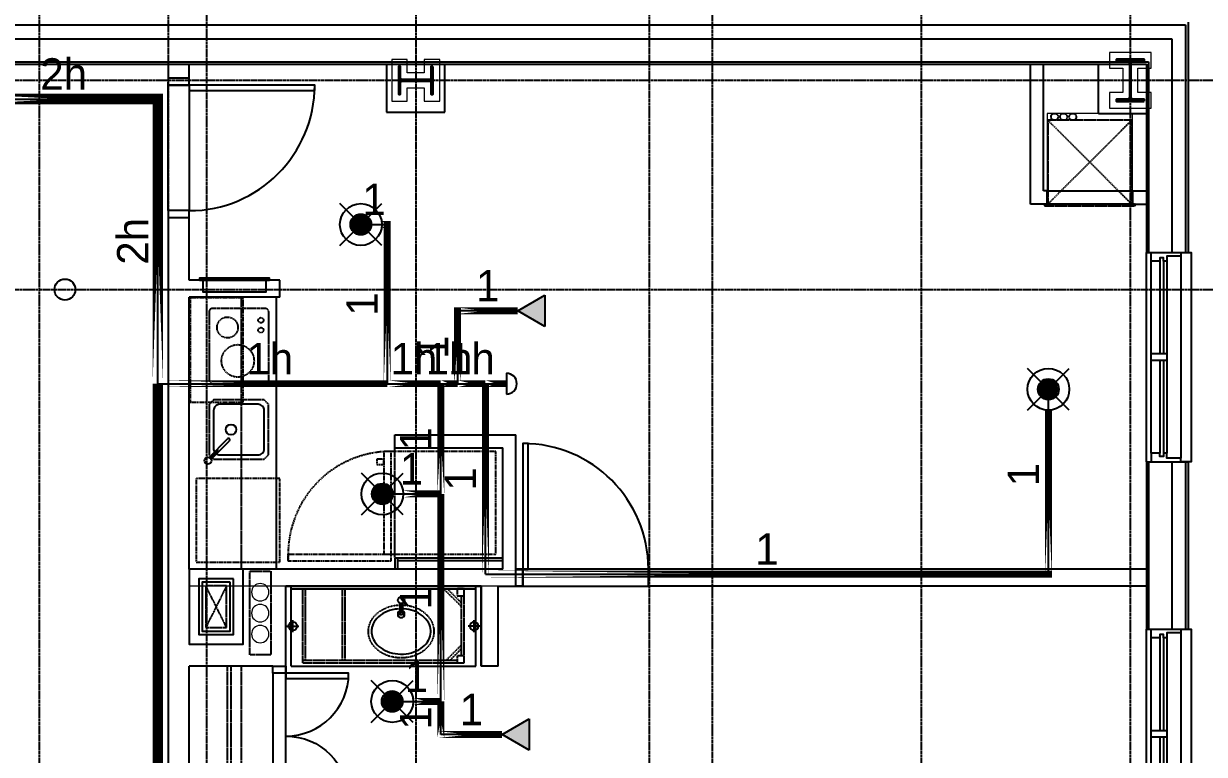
# Model space of a CAD drawing. Header units: inches. Extents: x -6955 to 13123, y -1334 to 3701.
# Drawn here: x 5063.8 to 5402.6, y 2286.3 to 2495.8 of the extents above; entities that cross this region are included whole.
import ezdxf
from ezdxf.enums import TextEntityAlignment as Align

# ---------------------------------------------------------------- set-up
doc = ezdxf.new("R2010")
doc.units = ezdxf.units.IN
doc.header["$MEASUREMENT"] = 0
for name, pattern in [('CENTER2', [1.125, 0.75, -0.125, 0.125, -0.125]), ('DASHDOT2', [0.5, 0.25, -0.125, 0, -0.125]), ('HIDDEN2', [0.1875, 0.125, -0.0625])]:
    doc.linetypes.add(name, pattern=pattern)
for name, color, linetype in [('A-Clng Mtd Light Fixture', 4, 'Continuous'), ('A-Door', 7, 'Continuous'), ('A-Door-Head', 8, 'Continuous'), ('A-Eqpm', 4, 'Continuous'), ('A-Eqpm-NIC', 5, 'DASHDOT2'), ('A-Flor-Case', 6, 'Continuous'), ('A-Flor-Case-Hidden', 8, 'HIDDEN2'), ('A-Flor-Outline', 4, 'Continuous'), ('A-Flor-Ovhd', 1, 'HIDDEN2'), ('A-Flor-Pfix', 7, 'Continuous'), ('A-Flor-Wall Mtd Fixture', 7, 'Continuous'), ('A-Glaz', 7, 'Continuous'), ('A-Glaz-Sill', 8, 'Continuous'), ('A-Grid(SmallScale)', 11, 'CENTER2'), ('A-HVAC', 6, 'HIDDEN2'), ('A-Wall-Full', 7, 'Continuous'), ('A-Wall-Hatch', 15, 'Continuous'), ('headdn', 7, 'Continuous'), ('PIPEBL', 4, 'Continuous'), ('pipemn', 6, 'Continuous'), ('PIPESPC', 7, 'Continuous'), ('spk-cap', 7, 'Continuous'), ('TIDYPIPE', 7, 'Continuous')]:
    doc.layers.add(name, color=color, linetype=linetype)
for name, color, linetype, lineweight in [('A-Detl-Hatch', 1, 'Continuous', 18), ('A-Detl-Wide', 2, 'Continuous', 35), ('S-Detl-Hatch', 1, 'Continuous', 18)]:
    doc.layers.add(name, color=color, linetype=linetype, lineweight=lineweight)
doc.layers.add('G-Anno-Nplt', color=140, linetype='Continuous', lineweight=18, plot=False)
doc.styles.add('G1DIM', font='arial.ttf')
doc.styles.add('PIPE', font='PIPE.SHX')
doc.dimstyles.new('Aec-Arch-I-96', dxfattribs={"dimscale": 96, "dimtxt": 0.09375, "dimasz": 0.0625, "dimexe": 0.0625, "dimexo": 0.0625, "dimgap": 0.03125, "dimtad": 1, "dimdec": 3, "dimzin": 3, "dimdsep": 46, "dimlunit": 4, "dimtxsty": 'G1DIM', "dimblk": 'ARCHTICK', "dimcen": 0.09375, "dimclrt": 2, "dimazin": 2, "dimtfac": 0.75, "dimtdec": 3, "dimtix": 1, "dimtmove": 2, "dimatfit": 2, "dimldrblk": 'OPEN90', "dimfxl": 0.0625, "dimtolj": 1, "dimtzin": 0, "dimarcsym": 0})

# ---------------------------------------------------------------- blocks, each defined once
blk = doc.blocks.new('EXTERIOR WINDOW 3')
at = {"layer": 'A-Glaz'}
for p, q in [((5693, -8445.75), (5693, -8419.25)), ((5694, -8445.75), (5694, -8419.25)), ((5695, -8474.25), (5695, -8419.25)), ((5693, -8474.25), (5693, -8447.75)), ((5694, -8474.25), (5694, -8447.75))]:
    blk.add_line(p, q, dxfattribs=at)
for points in [[(5693, -8419.25), (5690.5, -8419.25), (5690.5, -8416.75), (5699, -8416.75), (5699, -8417.75), (5695, -8417.75), (5695, -8419.25), (5694, -8419.25), (5694, -8418.25), (5693, -8418.25), (5693, -8419.25)], [(5693, -8474.25), (5690.5, -8474.25), (5690.5, -8476.75), (5699, -8476.75), (5699, -8475.75), (5695, -8475.75), (5695, -8474.25), (5694, -8474.25), (5694, -8475.25), (5693, -8475.25), (5693, -8474.25)]]:
    blk.add_lwpolyline(points, dxfattribs=at)
blk.add_lwpolyline([(5690.5, -8445.75), (5690.5, -8447.75), (5695, -8447.75), (5695, -8445.75)], close=True, dxfattribs=at)
at = {"layer": 'A-Glaz-Sill'}
for p, q in [((5689.12, -8416.75), (5689.12, -8476.75)), ((5699, -8475.75), (5699, -8417.75)), ((5690.5, -8419.25), (5690.5, -8474.25))]:
    blk.add_line(p, q, dxfattribs=at)
blk.add_lwpolyline([(5699, -8476.75), (5702, -8476.75), (5702, -8416.75), (5699, -8416.75)], dxfattribs=at)
blk = doc.blocks.new('*U18')
at = {"layer": 'A-Detl-Hatch'}
h = blk.add_hatch(dxfattribs=at)
h.set_pattern_fill('ANSI32', color=256, scale=6, style=0)
h.set_pattern_definition([(45, (0, -4.865), (-1.591, 1.591), []), (45, (1.0607, -4.865), (-1.591, 1.591), [])])
edge = h.paths.add_edge_path()
edge.add_line((3.98, -9.73), (3.98, -9.295))
edge.add_line((3.98, -9.295), (0.645, -9.295))
edge.add_arc((0.645, -8.795), 0.5, 180, 270, ccw=False)
edge.add_line((0.145, -8.795), (0.145, -0.935))
edge.add_arc((0.645, -0.935), 0.5, 90, 180, ccw=False)
edge.add_line((0.645, -0.435), (3.98, -0.435))
edge.add_line((3.98, -0.435), (3.98, 0))
edge.add_line((3.98, 0), (-3.98, 0))
edge.add_line((-3.98, 0), (-3.98, -0.435))
edge.add_line((-3.98, -0.435), (-0.645, -0.435))
edge.add_arc((-0.645, -0.935), 0.5, 0, 90, ccw=False)
edge.add_line((-0.145, -0.935), (-0.145, -8.795))
edge.add_arc((-0.645, -8.795), 0.5, -90, 0, ccw=False)
edge.add_line((-0.645, -9.295), (-3.98, -9.295))
edge.add_line((-3.98, -9.295), (-3.98, -9.73))
edge.add_line((-3.98, -9.73), (3.98, -9.73))
at = {"color": 0, "linetype": 'ByBlock'}
blk.add_lwpolyline([(3.98, -9.73), (3.98, -9.295), (0.645, -9.295, -0.4142136), (0.145, -8.795), (0.145, -0.935, -0.4142136), (0.645, -0.435), (3.98, -0.435), (3.98, 0), (-3.98, 0), (-3.98, -0.435), (-0.645, -0.435, -0.4142136), (-0.145, -0.935), (-0.145, -8.795, -0.4142136), (-0.645, -9.295), (-3.98, -9.295), (-3.98, -9.73)], format="xyb", close=True, dxfattribs=at)
blk = doc.blocks.new('W10X33')
at = {"layer": 'S-Detl-Hatch'}
blk.add_lwpolyline([(13773.78, -7310.28), (13773.78, -7305.84), (13769.95, -7305.84), (13769.95, -7300.98), (13773.78, -7300.98), (13773.78, -7296.55), (13761.82, -7296.55), (13761.82, -7300.98), (13765.66, -7300.98), (13765.66, -7305.84), (13761.82, -7305.84), (13761.82, -7310.28)], close=True, dxfattribs=at)
at = {"layer": 'A-Detl-Wide'}
blk.add_blockref('*U18', (13767.8, -7298.55), dxfattribs=at)
blk = doc.blocks.new('*U22')
at = {"layer": 'A-Detl-Hatch'}
h = blk.add_hatch(dxfattribs=at)
h.set_pattern_fill('ANSI32', color=256, scale=6, style=0)
h.set_pattern_definition([(45, (0, -5.97), (-1.591, 1.591), []), (45, (1.0607, -5.97), (-1.591, 1.591), [])])
edge = h.paths.add_edge_path()
edge.add_line((4.0025, -11.94), (4.0025, -11.425))
edge.add_line((4.0025, -11.425), (0.7475, -11.425))
edge.add_arc((0.7475, -10.825), 0.6, 180, 270, ccw=False)
edge.add_line((0.1475, -10.825), (0.1475, -1.115))
edge.add_arc((0.7475, -1.115), 0.6, 90, 180, ccw=False)
edge.add_line((0.7475, -0.515), (4.0025, -0.515))
edge.add_line((4.0025, -0.515), (4.0025, 0))
edge.add_line((4.0025, 0), (-4.0025, 0))
edge.add_line((-4.0025, 0), (-4.0025, -0.515))
edge.add_line((-4.0025, -0.515), (-0.7475, -0.515))
edge.add_arc((-0.7475, -1.115), 0.6, 0, 90, ccw=False)
edge.add_line((-0.1475, -1.115), (-0.1475, -10.825))
edge.add_arc((-0.7475, -10.825), 0.6, -90, 0, ccw=False)
edge.add_line((-0.7475, -11.425), (-4.0025, -11.425))
edge.add_line((-4.0025, -11.425), (-4.0025, -11.94))
edge.add_line((-4.0025, -11.94), (4.0025, -11.94))
at = {"color": 0, "linetype": 'ByBlock'}
blk.add_lwpolyline([(4.0025, -11.94), (4.0025, -11.425), (0.7475, -11.425, -0.41421356), (0.1475, -10.825), (0.1475, -1.115, -0.41421356), (0.7475, -0.515), (4.0025, -0.515), (4.0025, 0), (-4.0025, 0), (-4.0025, -0.515), (-0.7475, -0.515, -0.41421356), (-0.1475, -1.115), (-0.1475, -10.825, -0.41421356), (-0.7475, -11.425), (-4.0025, -11.425), (-4.0025, -11.94)], format="xyb", close=True, dxfattribs=at)
blk = doc.blocks.new('W12X40')
at = {"layer": 'S-Detl-Hatch'}
blk.add_lwpolyline([(14080.89, -7310.28), (14080.89, -7305.76), (14077.04, -7305.76), (14077.04, -7298.85), (14080.89, -7298.85), (14080.89, -7294.34), (14068.89, -7294.34), (14068.89, -7298.85), (14072.74, -7298.85), (14072.74, -7305.76), (14068.89, -7305.76), (14068.89, -7310.28)], close=True, dxfattribs=at)
at = {"layer": 'A-Detl-Wide'}
blk.add_blockref('*U22', (14074.89, -7296.34), dxfattribs=at)
blk = doc.blocks.new('refrigerator')
blk.add_line((-30.125, 0), (-30.125, -29.5))
for points in [[(-32.125, -29.5), (0, -29.5), (0, 0), (-32.125, 0)], [(-34.125, -3.75), (-32.125, -3.75), (-32.125, -2.25), (-34.125, -2.25)], [(-59.625, -31.5), (-59.625, -29.5), (-30.125, -29.5), (-30.125, -31.5)]]:
    blk.add_lwpolyline(points, close=True)
blk.add_arc((-30.125, -29.5), 29.5, 90, 183.88744)
blk = doc.blocks.new('kitchen faucet')
for p, q in [((0.93, 0.38), (8.38, 0.38)), ((1, 0.12), (4, 0.12)), ((4, -0.12), (4, 0.12)), ((0.93, -0.38), (8.38, -0.38)), ((1, -0.12), (4, -0.12))]:
    blk.add_line(p, q)
blk.add_circle((0, 0), 1)
blk.add_arc((8.38, 0), 0.375, 270, 90)
blk = doc.blocks.new('kitchen sink')
blk.add_lwpolyline([(-14.94, -6.97, 0.143329), (-14, -7.25), (-3, -7.25, 0.414214), (-1.25, -5.5), (-1.25, 5.5, 0.414214), (-3, 7.25), (-14, 7.25, 0.414214), (-15.75, 5.5), (-15.75, -5.5, 0.143329), (-15.47, -6.44, 0.143329)], format="xyb")
blk.add_circle((-10.75, 0), 1.5)
at = {"layer": 'A-Flor-Case-Hidden'}
for p, q in [((-15.75, 8.5), (-17, 7.25)), ((-1.25, 8.5), (0, 7.25)), ((-16.64, -7.61), (-17, -7.25)), ((-15.75, -8.5), (-16.11, -8.14)), ((-1.25, -8.5), (0, -7.25))]:
    blk.add_line(p, q, dxfattribs=at)
for points in [[(-17, 7.25), (-17, -7.25)], [(-1.25, 8.5), (-15.75, 8.5)], [(0, -7.25), (0, 7.25)], [(-15.75, -8.5), (-1.25, -8.5)]]:
    blk.add_lwpolyline(points, dxfattribs=at)
at = {"rotation": 45.00000000000001}
blk.add_blockref('kitchen faucet', (-17.38, -8.88), dxfattribs=at)
blk = doc.blocks.new('cooktop')
at = {"ltscale": 0.5}
blk.add_lwpolyline([(-7.56, -21.5), (7.56, -21.5, 0.414214), (8.56, -20.5), (8.56, -1, 0.414214), (7.56, 0), (-7.56, 0, 0.414214), (-8.56, -1), (-8.56, -20.5, 0.414214)], format="xyb", close=True, dxfattribs=at)
for centre, radius in [((-3.27, -5.47), 3), ((6.32, -3.4), 0.75), ((6.32, -6.24), 0.75), ((-0.31, -15.05), 4.66)]:
    blk.add_circle(centre, radius, dxfattribs=at)
blk = doc.blocks.new('_ArchTick')
at = {"color": 0, "linetype": 'ByBlock', "const_width": 0.15}
blk.add_lwpolyline([(-0.5, -0.5), (0.5, 0.5)], dxfattribs=at)
blk = doc.blocks.new('*D127')
at = {"layer": 'Defpoints', "color": 0, "transparency": 16777216}
for p in [(-90, 34.75), (-59, 34.87), (-59, 25.02)]:
    blk.add_point(p, dxfattribs=at)
at = {"layer": 'G-Anno-Nplt', "color": 0, "lineweight": -2, "transparency": 16777216}
for p, q in [((-90, 33.25), (-90, 23.52)), ((-59, 33.37), (-59, 23.52)), ((-90, 25.02), (-59, 25.02))]:
    blk.add_line(p, q, dxfattribs=at)
at = {"layer": 'G-Anno-Nplt', "color": 0, "lineweight": -2, "transparency": 16777216, "xscale": 1.5, "yscale": 1.5, "zscale": 1.5, "rotation": 180}
blk.add_blockref('_ArchTick', (-90, 25.02), dxfattribs=at)
at = {"layer": 'G-Anno-Nplt', "color": 0, "lineweight": -2, "transparency": 16777216, "xscale": 1.5, "yscale": 1.5, "zscale": 1.5}
blk.add_blockref('_ArchTick', (-59, 25.02), dxfattribs=at)
at = {"layer": 'G-Anno-Nplt', "transparency": 16777216, "insert": (-74.5, 26.9), "char_height": 2.25, "attachment_point": 5, "style": 'G1DIM'}
blk.add_mtext('\\A1;2\'-7"', dxfattribs=at)
blk = doc.blocks.new('_Open90')
at = {"color": 0, "linetype": 'ByBlock', "lineweight": -2}
for p, q in [((0, 0), (-1, 0)), ((-0.5, 0.5), (0, 0)), ((0, 0), (-0.5, -0.5))]:
    blk.add_line(p, q, dxfattribs=at)
blk = doc.blocks.new('*D128')
at = {"layer": 'Defpoints', "color": 0, "transparency": 16777216}
for p in [(-59, 34.75), (-25, 34.75), (-25, 25.02)]:
    blk.add_point(p, dxfattribs=at)
at = {"layer": 'G-Anno-Nplt', "color": 0, "lineweight": -2, "transparency": 16777216}
for p, q in [((-59, 33.25), (-59, 23.52)), ((-25, 33.25), (-25, 23.52)), ((-59, 25.02), (-25, 25.02))]:
    blk.add_line(p, q, dxfattribs=at)
at = {"layer": 'G-Anno-Nplt', "color": 0, "lineweight": -2, "transparency": 16777216, "xscale": 1.5, "yscale": 1.5, "zscale": 1.5, "rotation": 180}
blk.add_blockref('_ArchTick', (-59, 25.02), dxfattribs=at)
at = {"layer": 'G-Anno-Nplt', "color": 0, "lineweight": -2, "transparency": 16777216, "xscale": 1.5, "yscale": 1.5, "zscale": 1.5}
blk.add_blockref('_ArchTick', (-25, 25.02), dxfattribs=at)
at = {"layer": 'G-Anno-Nplt', "transparency": 16777216, "insert": (-42, 26.92), "char_height": 2.25, "attachment_point": 5, "style": 'G1DIM'}
blk.add_mtext('\\A1;2\'-10"', dxfattribs=at)
blk = doc.blocks.new('*D129')
at = {"layer": 'Defpoints', "color": 0, "transparency": 16777216}
for p in [(-59, 34.75), (-65.84, 0), (-59, 0)]:
    blk.add_point(p, dxfattribs=at)
at = {"layer": 'G-Anno-Nplt', "color": 0, "lineweight": -2, "transparency": 16777216}
for p, q in [((-60.5, 34.75), (-67.34, 34.75)), ((-65.84, 34.75), (-65.84, 0)), ((-60.5, 0), (-67.34, 0))]:
    blk.add_line(p, q, dxfattribs=at)
at = {"layer": 'G-Anno-Nplt', "color": 0, "lineweight": -2, "transparency": 16777216, "xscale": 1.5, "yscale": 1.5, "zscale": 1.5}
for p, rotation in [((-65.84, 34.75), 90), ((-65.84, 0), 270)]:
    blk.add_blockref('_ArchTick', p, dxfattribs=dict(at, rotation=rotation))
at = {"layer": 'G-Anno-Nplt', "transparency": 16777216, "insert": (-68.6, 17.37), "char_height": 2.25, "attachment_point": 5, "rotation": 90, "style": 'G1DIM'}
blk.add_mtext('\\A1;2\'-10{\\H0.750000x;\\S3/4;}"', dxfattribs=at)
blk = doc.blocks.new('*D130')
at = {"layer": 'Defpoints', "color": 0, "transparency": 16777216}
for p in [(-25, 25.02), (0, 25.02), (0, 25.02)]:
    blk.add_point(p, dxfattribs=at)
at = {"layer": 'G-Anno-Nplt', "color": 0, "lineweight": -2, "transparency": 16777216}
blk.add_line((-25, 25.02), (0, 25.02), dxfattribs=at)
at = {"layer": 'G-Anno-Nplt', "color": 0, "lineweight": -2, "transparency": 16777216, "xscale": 1.5, "yscale": 1.5, "zscale": 1.5, "rotation": 180}
blk.add_blockref('_ArchTick', (-25, 25.02), dxfattribs=at)
at = {"layer": 'G-Anno-Nplt', "color": 0, "lineweight": -2, "transparency": 16777216, "xscale": 1.5, "yscale": 1.5, "zscale": 1.5}
blk.add_blockref('_ArchTick', (0, 25.02), dxfattribs=at)
at = {"layer": 'G-Anno-Nplt', "transparency": 16777216, "insert": (-12.5, 26.9), "char_height": 2.25, "attachment_point": 5, "style": 'G1DIM'}
blk.add_mtext('\\A1;2\'-1"', dxfattribs=at)
blk = doc.blocks.new('*D131')
at = {"layer": 'Defpoints', "color": 0, "transparency": 16777216}
for p in [(0, 78), (0, 0), (6.36, 0)]:
    blk.add_point(p, dxfattribs=at)
at = {"layer": 'G-Anno-Nplt', "color": 0, "lineweight": -2, "transparency": 16777216}
for p, q in [((1.5, 78), (7.86, 78)), ((6.36, 78), (6.36, 0)), ((1.5, 0), (7.86, 0))]:
    blk.add_line(p, q, dxfattribs=at)
at = {"layer": 'G-Anno-Nplt', "color": 0, "lineweight": -2, "transparency": 16777216, "xscale": 1.5, "yscale": 1.5, "zscale": 1.5}
for p, rotation in [((6.36, 78), 90), ((6.36, 0), 270)]:
    blk.add_blockref('_ArchTick', p, dxfattribs=dict(at, rotation=rotation))
at = {"layer": 'G-Anno-Nplt', "transparency": 16777216, "insert": (4.46, 39), "char_height": 2.25, "attachment_point": 5, "rotation": 90, "style": 'G1DIM'}
blk.add_mtext('\\A1;6\'-6"', dxfattribs=at)
blk = doc.blocks.new('18in door')
blk.add_lwpolyline([(0, 0), (1.5, 0), (1.5, 18), (0, 18)], close=True)
blk.add_arc((0, 0), 18, 0, 90)
blk = doc.blocks.new('Single 12x6 HVAC Shaft')
at = {"layer": 'A-Flor-Outline'}
blk.add_lwpolyline([(3.75, 17.75), (11.75, 17.75), (11.75, 3.75), (3.75, 3.75)], close=True, dxfattribs=at)
at = {"layer": 'A-HVAC'}
for p, q in [((4.75, 16.75), (10.75, 4.75)), ((4.75, 4.75), (10.75, 16.75))]:
    blk.add_line(p, q, dxfattribs=at)
blk.add_lwpolyline([(4.75, 16.75), (10.75, 16.75), (10.75, 4.75), (4.75, 4.75)], close=True, dxfattribs=at)
at = {"layer": 'A-Wall-Full'}
for points in [[(0, 21.5), (15.5, 21.5), (15.5, 0), (0, 0)], [(2.75, 18.75), (12.75, 18.75), (12.75, 2.75), (2.75, 2.75)]]:
    blk.add_lwpolyline(points, close=True, dxfattribs=at)
blk = doc.blocks.new('Plumbing Chase')
at = {"layer": 'A-Flor-Outline', "linetype": 'HIDDEN2', "ltscale": 0.5}
blk.add_lwpolyline([(0.625, 0), (6.625, 0), (6.625, 24), (0.625, 24)], close=True, dxfattribs=at)
at = {"layer": 'G-Anno-Nplt'}
for centre in [(3.625, 18), (3.625, 12), (3.625, 6)]:
    blk.add_circle(centre, 2.5, dxfattribs=at)
blk = doc.blocks.new('*D149')
at = {"layer": 'Defpoints', "color": 0, "transparency": 16777216}
for p in [(0, -27.88), (-5.72, -67.88), (0, -67.88)]:
    blk.add_point(p, dxfattribs=at)
at = {"layer": 'G-Anno-Nplt', "color": 0, "lineweight": -2, "transparency": 16777216}
for p, q in [((-1.5, -27.88), (-7.22, -27.88)), ((-5.72, -27.88), (-5.72, -67.88)), ((-1.5, -67.88), (-7.22, -67.88))]:
    blk.add_line(p, q, dxfattribs=at)
at = {"layer": 'G-Anno-Nplt', "color": 0, "lineweight": -2, "transparency": 16777216, "xscale": 1.5, "yscale": 1.5, "zscale": 1.5}
for p, rotation in [((-5.72, -27.88), 90), ((-5.72, -67.88), 270)]:
    blk.add_blockref('_ArchTick', p, dxfattribs=dict(at, rotation=rotation))
at = {"layer": 'G-Anno-Nplt', "transparency": 16777216, "insert": (-7.62, -47.88), "char_height": 2.25, "attachment_point": 5, "rotation": 90, "style": 'G1DIM'}
blk.add_mtext('\\A1;3\'-4"', dxfattribs=at)
blk = doc.blocks.new('*D150')
at = {"layer": 'Defpoints', "color": 0, "transparency": 16777216}
for p in [(-24, -43.01), (0, -42.54), (0, -43.01)]:
    blk.add_point(p, dxfattribs=at)
at = {"layer": 'G-Anno-Nplt', "color": 0, "lineweight": -2, "transparency": 16777216}
for p, q in [((-24, -41.51), (-24, -41.04)), ((-24, -42.54), (0, -42.54)), ((0, -41.51), (0, -41.04))]:
    blk.add_line(p, q, dxfattribs=at)
at = {"layer": 'G-Anno-Nplt', "color": 0, "lineweight": -2, "transparency": 16777216, "xscale": 1.5, "yscale": 1.5, "zscale": 1.5, "rotation": 180}
blk.add_blockref('_ArchTick', (-24, -42.54), dxfattribs=at)
at = {"layer": 'G-Anno-Nplt', "color": 0, "lineweight": -2, "transparency": 16777216, "xscale": 1.5, "yscale": 1.5, "zscale": 1.5}
blk.add_blockref('_ArchTick', (0, -42.54), dxfattribs=at)
at = {"layer": 'G-Anno-Nplt', "transparency": 16777216, "insert": (-12, -40.64), "char_height": 2.25, "attachment_point": 5, "style": 'G1DIM'}
blk.add_mtext('\\A1;2\'-0"', dxfattribs=at)
blk = doc.blocks.new('HVAC UNIT NICHE')
at = {"layer": 'A-Door-Head'}
blk.add_lwpolyline([(4, 0), (28.5, 0), (28.5, -3.75), (4, -3.75)], close=True, dxfattribs=at)
at = {"layer": 'A-HVAC'}
for p, q in [((4.25, 0), (28.25, -24)), ((4.25, -24), (28.25, 0))]:
    blk.add_line(p, q, dxfattribs=at)
for points in [[(3.25, 0), (29.25, 0), (29.25, 0.5), (3.25, 0.5)], [(4.25, -24), (28.25, -24), (28.25, 0), (4.25, 0)]]:
    blk.add_lwpolyline(points, close=True, dxfattribs=at)
for centre in [(21.13, -25), (23.75, -25), (26.36, -25)]:
    blk.add_circle(centre, 1, dxfattribs=at)
at = {"layer": 'A-Wall-Full'}
for p, q in [((4, 0), (0, 0)), ((4, -3.75), (4, 0)), ((28.5, 0), (33.25, 0)), ((28.5, -3.75), (28.5, 0)), ((33.25, 0), (33.25, -26)), ((4, -3.75), (0, -3.75)), ((28.5, -3.75), (29.5, -3.75)), ((29.5, -3.75), (29.5, -26))]:
    blk.add_line(p, q, dxfattribs=at)
at = {"layer": 'G-Anno-Nplt'}
blk.add_lwpolyline([(4, 0), (4, -26), (28.5, -26), (28.5, 0)], close=True, dxfattribs=at)
blk = doc.blocks.new('36in door')
blk.add_lwpolyline([(-1.5, -36), (0, -36), (0, 0), (-1.5, 0)], close=True)
blk.add_arc((0, 0), 36, 180, 270)
blk = doc.blocks.new('sink1915rear')
for p, q in [((-0.37, -1.9), (-0.37, -5.29)), ((-0.12, -1.97), (-0.12, -4.54)), ((0.13, -1.97), (0.13, -4.54)), ((0.38, -1.9), (0.38, -5.29)), ((0.38, -5.29), (-0.37, -5.29)), ((0.13, -4.54), (-0.12, -4.54))]:
    blk.add_line(p, q)
blk.add_circle((0, -1.04), 0.938)
for start, end in [(112.0243, 67.9757), (138.5829, 221.4171), (264.1135, 275.8865), (318.587, 41.413)]:
    blk.add_arc((0, -5.04), 1, start, end)
blk.add_open_spline([(-0.75, -3.54), (-1.37, -3.58), (-1.99, -3.68), (-3.59, -4.07), (-4.53, -4.46), (-6.15, -5.47), (-6.84, -6.09), (-7.86, -7.44), (-8.21, -8.17), (-8.46, -9.28), (-8.5, -9.65), (-8.5, -10.01), (-8.5, -10.59), (-8.4, -11.17), (-7.93, -12.47), (-7.49, -13.18), (-6.28, -14.46), (-5.51, -15.02), (-3.75, -15.9), (-2.76, -16.21), (-0.69, -16.54), (0.38, -16.56), (2.47, -16.29), (3.47, -16), (5.27, -15.17), (6.07, -14.63), (7.34, -13.38), (7.81, -12.68), (8.41, -11.21), (8.54, -10.45), (8.44, -8.94), (8.22, -8.19), (7.42, -6.76), (6.85, -6.1), (5.41, -4.95), (4.55, -4.47), (2.7, -3.81), (1.74, -3.61), (0.75, -3.54)], degree=3, knots=[4.798605, 4.798605, 4.798605, 4.798605, 5.014176, 5.014176, 5.378501, 5.378501, 5.742827, 5.742827, 6.107152, 6.107152, 6.283185, 6.283185, 6.283185, 6.561131, 6.561131, 6.925457, 6.925457, 7.289782, 7.289782, 7.654107, 7.654107, 8.018433, 8.018433, 8.382758, 8.382758, 8.747084, 8.747084, 9.111409, 9.111409, 9.475734, 9.475734, 9.84006, 9.84006, 10.204385, 10.204385, 10.56871, 10.56871, 10.909356, 10.909356, 10.909356, 10.909356])
at = {"layer": 'A-Flor-Case-Hidden', "linetype": 'HIDDEN2', "ltscale": 0.25}
blk.add_ellipse((0, -10.01), major_axis=(-9.5, 0), ratio=0.789474, start_param=4.791408, end_param=10.916548, dxfattribs=at)
blk = doc.blocks.new('wall sconce')
for p, q in [((0, 0), (3.75, 0)), ((2, -1.75), (2, 1.75))]:
    blk.add_line(p, q)
blk.add_circle((2, 0), 1.25)
blk = doc.blocks.new('41in Std Vanity')
at = {"layer": 'A-Flor-Case'}
for p, q in [((23, 54.5), (0, 54.5)), ((0.75, 1.5), (0.75, 54.5)), ((23, 1.5), (23, 54.5)), ((23, 1.5), (0, 1.5))]:
    blk.add_line(p, q, dxfattribs=at)
at = {"layer": 'A-Flor-Case-Hidden'}
for p, q in [((22, 51.12), (0.75, 51.12)), ((22, 4.88), (22, 51.12)), ((4.83, 50.38), (0.75, 46.3)), ((5.89, 50.38), (0.75, 45.24)), ((20, 50.38), (2.75, 50.38)), ((16.86, 50.38), (21.25, 45.99)), ((17.92, 50.38), (21.25, 47.05)), ((21.25, 4.88), (21.25, 49.12)), ((21.25, 17), (0.75, 17)), ((21.25, 16.25), (0.75, 16.25)), ((21.25, 5.62), (0.75, 5.62)), ((22, 4.88), (0.75, 4.88))]:
    blk.add_line(p, q, dxfattribs=at)
for points in [[(0.75, 49.12), (2.75, 49.12), (2.75, 51.12), (0.75, 51.12)], [(20, 49.12), (22, 49.12), (22, 51.12), (20, 51.12)]]:
    blk.add_lwpolyline(points, close=True, dxfattribs=at)
at = {"layer": 'A-Wall-Full'}
for p, q in [((0, 0), (0, 56)), ((0, 56), (23, 56)), ((23, 0), (0, 0))]:
    blk.add_line(p, q, dxfattribs=at)
at = {"layer": 'A-Flor-Pfix', "rotation": 90}
blk.add_blockref('sink1915rear', (2.99, 33.06), dxfattribs=at)
at = {"layer": 'A-Flor-Wall Mtd Fixture', "xscale": -1, "rotation": 90}
blk.add_blockref('wall sconce', (11.5, 56), dxfattribs=at)
at = {"layer": 'A-Flor-Wall Mtd Fixture', "rotation": 90}
blk.add_blockref('wall sconce', (11.5, 0), dxfattribs=at)
blk = doc.blocks.new('side2')
for p, q in [((0, 0), (7.79, 4.5)), ((7.79, 4.5), (7.79, -4.5)), ((7.79, -4.5), (0, 0))]:
    blk.add_line(p, q)
blk.add_solid([(7.79, -4.5), (0, 0), (7.79, 4.5)])
blk = doc.blocks.new('dpend2')
for p, q in [((-6, -6), (6, 6)), ((6, -6), (-6, 6))]:
    blk.add_line(p, q)
for radius in [6, 3]:
    blk.add_circle((0, 0), radius)
for points in [[(0, 0), (-3, 0), (-2.08, 2.07)], [(0, 0), (-3, 0), (-2.08, -2.07)], [(0, 0), (0, 3), (-2.12, 2.14)], [(0, 0), (0, -3), (-2.12, -2.14)], [(0, 0), (0, 3), (2.12, 2.14)], [(0, 0), (3, 0), (2.08, 2.07)], [(0, 0), (3, 0), (2.08, -2.07)], [(0, 0), (0, -3), (2.12, -2.14)]]:
    blk.add_solid(points)
blk = doc.blocks.new('PIPESPC')
at = {"layer": 'PIPESPC', "style": 'PIPE', "width": 0.9}
blk.add_attdef('SIZE', text='', height=9, dxfattribs=at).set_placement((0, 4.02), align=Align.CENTER)
at = {"layer": 'PIPESPC', "style": 'PIPE', "flags": 1}
blk.add_attdef('SCHED', (25.3, 3.89), '', height=9, dxfattribs=at)
blk = doc.blocks.new('CAP')
blk.add_line((0, 3), (0, -3))
blk.add_arc((0, 0), 3, 270, 90)
blk = doc.blocks.new('Suite Kitchen 1')
at = {"layer": 'A-Eqpm'}
for points in [[(-3, 82.875), (-23, 82.875), (-23, 83.375), (-3, 83.375)], [(-4, 82.875), (-22, 82.875), (-22, 79.375), (-4, 79.375)]]:
    blk.add_lwpolyline(points, close=True, dxfattribs=at)
at = {"layer": 'A-Eqpm-NIC'}
for points in [[(-0.25, 47.875), (-15.5, 47.875), (-15.5, 77.75), (-0.25, 77.75)], [(-2, 2), (-26, 2), (-26, 26), (-2, 26)]]:
    blk.add_lwpolyline(points, close=True, dxfattribs=at)
at = {"layer": 'A-Flor-Case'}
for p, q in [((-25, 78), (-25, 0)), ((-59, 3.25), (-90, 3.25)), ((-59.75, 2.5), (-90, 2.5)), ((-59.75, 3.25), (-59.75, 0)), ((-59, 3.25), (-59, 0))]:
    blk.add_line(p, q, dxfattribs=at)
at = {"layer": 'A-Flor-Ovhd'}
for p, q in [((-15, 0), (-15, 77.75)), ((-59, 3.25), (-59, 34.875))]:
    blk.add_line(p, q, dxfattribs=at)
at = {"layer": 'A-Wall-Full'}
for p, q in [((-26, 82.875), (0, 82.875)), ((-26, 78), (-26, 82.875)), ((-26, 78), (0, 78)), ((0, 0), (0, 78)), ((-93.75, 0), (-93.75, 38.5)), ((-59, 38.5), (-93.75, 38.5)), ((-59, 34.75), (-59, 38.5)), ((-59, 34.75), (-90, 34.75)), ((-90, 0), (-90, 34.75)), ((-90, 0), (0, 0))]:
    blk.add_line(p, q, dxfattribs=at)
at = {"layer": 'G-Anno-Nplt'}
blk.add_line((-90, -4.875), (0, -4.875), dxfattribs=at)
at = {"layer": 'A-Eqpm-NIC', "extrusion": (0, 0, -1), "zscale": -1}
for name, p in [('cooktop', (14.25, 74.75)), ('refrigerator', (88, 33.75))]:
    blk.add_blockref(name, p, dxfattribs=at)
at = {"layer": 'A-Flor-Pfix', "extrusion": (0, 0, -1), "zscale": -1}
blk.add_blockref('kitchen sink', (22.75, 40), dxfattribs=at)
at = {"layer": 'G-Anno-Nplt'}
for base, p1, p2, picture, middle in [((6.3574, 0), (0, 78), (0, 0), '*D131', (4.4586, 39)), ((-65.8421, 0), (-59, 34.75), (-59, 0), '*D129', (-68.5984, 17.375))]:
    dim = blk.add_linear_dim(base=base, p1=p1, p2=p2, angle=90, dimstyle='Aec-Arch-I-96', override={"dimscale": 24, "dimsah": 1, "dimclrt": 256}, dxfattribs=at)
    dim.commit()
    dim.dimension.update_dxf_attribs({"geometry": picture, "text_midpoint": middle})
for base, p1, p2, picture, middle in [((-59, 25.0209), (-90, 34.75), (-59, 34.875), '*D127', (-74.5, 26.9005)), ((-25, 25.0209), (-59, 34.75), (-25, 34.75), '*D128', (-42, 26.9197)), ((0, 25.0209), (-25, 25.0209), (0, 25.0209), '*D130', (-12.5, 26.9005))]:
    dim = blk.add_linear_dim(base=base, p1=p1, p2=p2, dimstyle='Aec-Arch-I-96', override={"dimscale": 24, "dimsah": 1, "dimclrt": 256}, dxfattribs=at)
    dim.commit()
    dim.dimension.update_dxf_attribs({"geometry": picture, "text_midpoint": middle})
blk = doc.blocks.new('Suite Closet 1')
at = {"layer": 'A-Door'}
for points in [[(-27.75, -29.875), (-24, -29.875), (-24, -27.875), (-27.75, -27.875)], [(-27.75, -65.875), (-24, -65.875), (-24, -67.875), (-27.75, -67.875)]]:
    blk.add_lwpolyline(points, close=True, dxfattribs=at)
at = {"layer": 'A-Door-Head'}
blk.add_lwpolyline([(-27.75, -29.875), (-24, -29.875), (-24, -65.875), (-27.75, -65.875)], close=True, dxfattribs=at)
at = {"layer": 'A-Flor-Ovhd'}
for p, q in [((-15, -67.875), (-15, -27.875)), ((-12, -67.875), (-12, -27.875)), ((-11, -67.875), (-11, -27.875))]:
    blk.add_line(p, q, dxfattribs=at)
at = {"layer": 'A-Wall-Full'}
for p, q in [((-27.75, -29.875), (-24, -29.875)), ((-24, -27.875), (0, -27.875)), ((-24, -29.875), (-24, -27.875)), ((0, -67.875), (0, -27.875)), ((-27.75, -67.875), (-27.75, -65.875)), ((-27.75, -65.875), (-24, -65.875)), ((-24, -67.875), (-24, -65.875)), ((-24, -67.875), (0, -67.875))]:
    blk.add_line(p, q, dxfattribs=at)
for name, p in [('Single 12x6 HVAC Shaft', (-15.5, -21.5)), ('Plumbing Chase', (-24, -24.625))]:
    blk.add_blockref(name, p)
at = {"layer": 'A-Door', "extrusion": (0, 0, -1), "zscale": -1, "rotation": 270}
blk.add_blockref('18in door', (27.75, -29.875), dxfattribs=at)
at = {"layer": 'A-Door', "rotation": 90}
blk.add_blockref('18in door', (-27.75, -65.875), dxfattribs=at)
at = {"layer": 'G-Anno-Nplt'}
dim = blk.add_linear_dim(base=(-5.7156, -67.875), p1=(0, -27.875), p2=(0, -67.875), angle=90, dimstyle='Aec-Arch-I-96', override={"dimscale": 24, "dimsah": 1, "dimclrt": 256}, dxfattribs=at)
dim.commit()
dim.dimension.update_dxf_attribs({"geometry": '*D149', "text_midpoint": (-7.6152, -47.875)})
dim = blk.add_linear_dim(base=(0, -42.5426), p1=(-24, -43.0076), p2=(0, -43.0076), dimstyle='Aec-Arch-I-96', override={"dimscale": 24, "dimsah": 1, "dimclrt": 256}, dxfattribs=at)
dim.commit()
dim.dimension.update_dxf_attribs({"geometry": '*D150', "text_midpoint": (-12, -40.6438)})

msp = doc.modelspace()

# ---------------------------------------------------------------- linework, layer by layer
at = {"layer": 'A-Clng Mtd Light Fixture'}
msp.add_circle((5075.6917, 2419.5773), 3, dxfattribs=at)
at = {"layer": 'A-Door'}
for points in [[(5105.3342, 2480.2023), (5105.3342, 2478.2023), (5111.3342, 2478.2023), (5111.3342, 2480.2023)], [(5105.3342, 2442.2023), (5105.3342, 2440.2023), (5111.3342, 2440.2023), (5111.3342, 2442.2023)], [(5205.0861, 2339.4323), (5207.0861, 2339.4323), (5207.0861, 2334.5573), (5205.0861, 2334.5573)]]:
    msp.add_lwpolyline(points, close=True, dxfattribs=at)
at = {"layer": 'A-Door-Head'}
for points in [[(5105.3341, 2442.2023), (5105.3341, 2478.2023), (5111.3341, 2478.2023), (5111.3341, 2442.2023)], [(5243.0861, 2339.4323), (5207.0861, 2339.4323), (5207.0861, 2334.5573), (5243.0861, 2334.5573)]]:
    msp.add_lwpolyline(points, close=True, dxfattribs=at)
at = {"layer": 'A-Grid(SmallScale)'}
for p, q in [((5068.3342, 3132.3201), (5068.3342, 1223.6428)), ((5105.3342, 3132.3201), (5105.3342, 1223.6428)), ((5176.3342, 3132.3201), (5176.3342, 1223.6428)), ((5243.3342, 3132.3201), (5243.3342, 1223.6428)), ((5321.3342, 3132.3201), (5321.3342, 1223.6428)), ((5381.3342, 3132.3201), (5381.3342, 1223.6428)), ((5116.3342, 3110.5182), (5116.3342, 1223.6428)), ((5261.3342, 3110.477), (5261.3342, 1223.6428)), ((4537.3342, 2479.5773), (8345.3342, 2479.5773)), ((4537.3342, 2419.5773), (8345.3342, 2419.5773))]:
    msp.add_line(p, q, dxfattribs=at)
at = {"layer": 'A-Wall-Full'}
for p, q in [((5397.9592, 2496.2023), (5397.9592, 2430.2023)), ((5039.9611, 2484.2023), (5385.9592, 2484.2023)), ((5105.3361, 2484.2023), (5105.336, 2478.2023)), ((5111.3361, 2478.2023), (5111.3361, 2484.2023)), ((5111.3361, 2484.2023), (5167.9692, 2484.2023)), ((5167.9692, 2484.2023), (5167.9692, 2470.4723)), ((5184.6992, 2484.2023), (5325.9592, 2484.2023)), ((5184.6992, 2470.4723), (5184.6992, 2484.2023)), ((5352.7092, 2470.1073), (5352.7092, 2484.2023)), ((5356.4592, 2470.1073), (5356.4592, 2484.2023)), ((5372.2067, 2470.1073), (5372.2067, 2484.2023)), ((5385.9592, 2484.2023), (5385.9592, 2430.2023)), ((5111.3361, 2478.2023), (5105.336, 2478.2023)), ((5105.3361, 2478.2023), (5105.3361, 2479.084)), ((5167.9692, 2470.4723), (5184.6992, 2470.4723)), ((5372.2067, 2470.1073), (5385.9592, 2470.1073)), ((5105.3357, 2442.2023), (5105.3342, 2189.5773)), ((5111.3361, 2442.2023), (5105.3357, 2442.2023)), ((5111.3361, 2422.3073), (5111.3361, 2442.2023)), ((5385.9592, 2430.2023), (5397.9592, 2430.2023)), ((5385.9592, 2370.2023), (5397.9592, 2370.2023)), ((5385.9592, 2370.2023), (5385.9592, 2322.2023)), ((5397.9592, 2370.2023), (5397.9592, 2322.2023)), ((5385.9592, 2339.4323), (5243.0861, 2339.4323)), ((5195.0861, 2334.5573), (5139.0861, 2334.5573)), ((5139.0861, 2309.5573), (5139.0861, 2334.5573)), ((5195.0861, 2311.5573), (5195.0861, 2334.5573)), ((5199.9611, 2311.5573), (5199.9611, 2334.5573)), ((5385.9592, 2334.5573), (5243.0861, 2334.5573)), ((5385.9592, 2322.2023), (5397.9592, 2322.2023)), ((5199.9611, 2311.5573), (5195.0861, 2311.5573))]:
    msp.add_line(p, q, dxfattribs=at)
msp.add_lwpolyline([(5199.9611, 2334.5573), (5207.0861, 2334.5573), (5207.0861, 2339.4323), (5205.0861, 2339.4323)], dxfattribs=at)
at = {"layer": 'A-Wall-Hatch'}
for p, q in [((5051.2111, 2495.4523), (5397.2092, 2495.4523)), ((5397.2092, 2495.4523), (5397.2092, 2430.2023)), ((5047.2111, 2491.4523), (5393.2092, 2491.4523)), ((5393.2092, 2491.4523), (5393.2092, 2430.2023)), ((5040.5861, 2484.8273), (5386.5842, 2484.8273)), ((5386.5842, 2484.8273), (5386.5842, 2430.2023)), ((5386.5842, 2370.2023), (5386.5842, 2322.2023)), ((5393.2092, 2370.2023), (5393.2092, 2322.2023)), ((5397.2092, 2370.2023), (5397.2092, 2322.2023))]:
    msp.add_line(p, q, dxfattribs=at)
at = {"layer": 'PIPEBL'}
for p, q in [((5160.5831, 2438.2282), (5168.1356, 2438.2282)), ((5168.1356, 2438.2282), (5168.1356, 2392.5973)), ((5205.5831, 2413.4868), (5188.3342, 2413.4868)), ((5188.3342, 2413.4868), (5188.3342, 2392.5973)), ((5102.3331, 2392.5973), (5168.1356, 2392.5973)), ((5168.1356, 2392.5973), (5183.5015, 2392.5973)), ((5183.5015, 2392.5973), (5188.3342, 2392.5973)), ((5183.5015, 2360.9868), (5183.5015, 2392.5773)), ((5188.3342, 2392.5973), (5196.3342, 2392.5973)), ((5196.3342, 2337.9948), (5196.3342, 2392.5973)), ((5196.3342, 2392.5973), (5202.3342, 2392.5973)), ((5357.8331, 2337.9948), (5357.8331, 2390.9868)), ((5166.7525, 2360.9868), (5183.5015, 2360.9868)), ((5183.5015, 2301.4868), (5183.5015, 2360.9868)), ((5196.3342, 2337.9948), (5357.8331, 2337.9948)), ((5169.5831, 2301.4868), (5183.5015, 2301.4868)), ((5183.5015, 2291.9868), (5183.5015, 2301.4868)), ((5201.0831, 2291.9868), (5183.5015, 2291.9868))]:
    msp.add_line(p, q, dxfattribs=at)
at = {"layer": 'pipemn'}
for p, q in [((5048.337, 2474.2023), (5102.3331, 2474.2023)), ((5102.3331, 2392.5973), (5102.3331, 2474.2023)), ((5102.3331, 2033.9623), (5102.3331, 2392.5973))]:
    msp.add_line(p, q, dxfattribs=at)
at = {"layer": 'TIDYPIPE', "color": 7}
for points, const_width in [([(5102.3331, 2392.5973), (5102.3331, 2475.7023)], 3), ([(5046.837, 2474.2023), (5103.8331, 2474.2023)], 3), ([(5166.5831, 2438.2282), (5169.1356, 2438.2282)], 2), ([(5168.1356, 2392.5973), (5168.1356, 2439.2282)], 2), ([(5188.3342, 2392.5973), (5188.3342, 2414.4868)], 2), ([(5187.3342, 2413.4868), (5205.5831, 2413.4868)], 2), ([(5102.3331, 2033.9623), (5102.3331, 2392.5973)], 3), ([(5102.3331, 2392.5973), (5168.1356, 2392.5973)], 2), ([(5168.1356, 2392.5973), (5183.5015, 2392.5973)], 2), ([(5183.5015, 2392.5973), (5188.3342, 2392.5973)], 2), ([(5183.5015, 2360.9868), (5183.5015, 2392.5773)], 2), ([(5188.3342, 2392.5973), (5196.3342, 2392.5973)], 2), ([(5196.3342, 2392.5973), (5202.3342, 2392.5973)], 2), ([(5196.3342, 2336.9948), (5196.3342, 2392.5973)], 2), ([(5357.8331, 2336.9948), (5357.8331, 2384.9868)], 2), ([(5172.7525, 2360.9868), (5183.5015, 2360.9868)], 2), ([(5183.5015, 2301.4868), (5183.5015, 2360.9868)], 2), ([(5195.3342, 2337.9948), (5358.8331, 2337.9948)], 2), ([(5175.5831, 2301.4868), (5183.5015, 2301.4868)], 2), ([(5183.5015, 2290.9868), (5183.5015, 2301.4868)], 2), ([(5182.5015, 2291.9868), (5201.0831, 2291.9868)], 2)]:
    msp.add_lwpolyline(points, close=True, dxfattribs=dict(at, const_width=const_width))

# ---------------------------------------------------------------- block references
msp.add_blockref('W12X40', (-8693.5537, 9781.8851))
for name, p, rotation in [('W10X33', (-2127.0786, -11288.2235), 90), ('HVAC UNIT NICHE', (5385.9592, 2444.1073), 180), ('41in Std Vanity', (5139.0861, 2334.5573), 270)]:
    msp.add_blockref(name, p, dxfattribs=dict(rotation=rotation))
at = {"xscale": -1, "rotation": 180}
for p in [(-303.1652, -6046.5477), (-303.1652, -6154.5477)]:
    msp.add_blockref('EXTERIOR WINDOW 3', p, dxfattribs=at)
at = {"xscale": -1}
for name in ['Suite Kitchen 1', 'Suite Closet 1']:
    msp.add_blockref(name, (5111.3361, 2339.4323), dxfattribs=at)
at = {"layer": 'A-Door', "extrusion": (0, 0, -1), "xscale": -1, "zscale": -1}
for p, rotation in [((-5111.3361, 2478.2023), 270), ((-5207.0861, 2339.4323), 180)]:
    msp.add_blockref('36in door', p, dxfattribs=dict(at, rotation=rotation))
at = {"layer": 'headdn'}
for name, p in [('dpend2', (5160.5831, 2438.2282)), ('side2', (5205.5831, 2413.4868)), ('dpend2', (5357.8331, 2390.9868)), ('dpend2', (5166.7525, 2360.9868)), ('dpend2', (5169.5831, 2301.4868)), ('side2', (5201.0831, 2291.9868))]:
    msp.add_blockref(name, p, dxfattribs=at)
at = {"layer": 'PIPESPC'}
ref = msp.add_blockref('PIPESPC', (5075.3351, 2474.2023), dxfattribs=at)
ref.add_attrib('SIZE', '2h', dxfattribs={"color": 0, "height": 9, "style": 'PIPE'}).set_placement((5075.3351, 2474.2023), align=Align.BOTTOM_CENTER)
ref = msp.add_blockref('PIPESPC', (5164.3594, 2438.2282), dxfattribs=at)
ref.add_attrib('SIZE', '1', dxfattribs={"color": 0, "height": 9, "style": 'PIPE'}).set_placement((5164.3594, 2438.2282), align=Align.BOTTOM_CENTER)
ref = msp.add_blockref('PIPESPC', (5102.3331, 2433.3998), dxfattribs=dict(at, rotation=90))
ref.add_attrib('SIZE', '2h', dxfattribs={"color": 0, "height": 9, "rotation": 90, "style": 'PIPE'}).set_placement((5102.3331, 2433.3998), align=Align.BOTTOM_CENTER)
ref = msp.add_blockref('PIPESPC', (5196.9587, 2413.4868), dxfattribs=at)
ref.add_attrib('SIZE', '1', dxfattribs={"color": 0, "height": 9, "style": 'PIPE'}).set_placement((5196.9587, 2413.4868), align=Align.BOTTOM_CENTER)
ref = msp.add_blockref('PIPESPC', (5168.1356, 2415.4127), dxfattribs=dict(at, rotation=90))
ref.add_attrib('SIZE', '1', dxfattribs={"color": 0, "height": 9, "rotation": 90, "style": 'PIPE'}).set_placement((5168.1356, 2415.4127), align=Align.BOTTOM_CENTER)
ref = msp.add_blockref('PIPESPC', (5188.3342, 2403.042), dxfattribs=dict(at, rotation=90))
ref.add_attrib('SIZE', '1', dxfattribs={"color": 0, "height": 9, "rotation": 90, "style": 'PIPE'}).set_placement((5188.3342, 2403.042), align=Align.BOTTOM_CENTER)
ref = msp.add_blockref('PIPESPC', (5134.4581, 2392.5973), dxfattribs=at)
ref.add_attrib('SIZE', '1h', dxfattribs={"color": 0, "height": 9, "style": 'PIPE'}).set_placement((5134.4581, 2392.5973), align=Align.BOTTOM_CENTER)
ref = msp.add_blockref('PIPESPC', (5175.8186, 2392.5973), dxfattribs=at)
ref.add_attrib('SIZE', '1h', dxfattribs={"color": 0, "height": 9, "style": 'PIPE'}).set_placement((5175.8186, 2392.5973), align=Align.BOTTOM_CENTER)
ref = msp.add_blockref('PIPESPC', (5185.9178, 2392.5973), dxfattribs=at)
ref.add_attrib('SIZE', '1h', dxfattribs={"color": 0, "height": 9, "style": 'PIPE'}).set_placement((5185.9178, 2392.5973), align=Align.BOTTOM_CENTER)
ref = msp.add_blockref('PIPESPC', (5192.3342, 2392.5973), dxfattribs=at)
ref.add_attrib('SIZE', '1h', dxfattribs={"color": 0, "height": 9, "style": 'PIPE'}).set_placement((5192.3342, 2392.5973), align=Align.BOTTOM_CENTER)
ref = msp.add_blockref('PIPESPC', (5183.5015, 2376.782), dxfattribs=dict(at, rotation=90))
ref.add_attrib('SIZE', '1', dxfattribs={"color": 0, "height": 9, "rotation": 90, "style": 'PIPE'}).set_placement((5183.5015, 2376.782), align=Align.BOTTOM_CENTER)
ref = msp.add_blockref('PIPESPC', (5175.127, 2360.9868), dxfattribs=at)
ref.add_attrib('SIZE', '1', dxfattribs={"color": 0, "height": 9, "style": 'PIPE'}).set_placement((5175.127, 2360.9868), align=Align.BOTTOM_CENTER)
ref = msp.add_blockref('PIPESPC', (5196.3342, 2365.296), dxfattribs=dict(at, rotation=90))
ref.add_attrib('SIZE', '1', dxfattribs={"color": 0, "height": 9, "rotation": 90, "style": 'PIPE'}).set_placement((5196.3342, 2365.296), align=Align.BOTTOM_CENTER)
ref = msp.add_blockref('PIPESPC', (5357.8331, 2366.542), dxfattribs=dict(at, rotation=90))
ref.add_attrib('SIZE', '1', dxfattribs={"color": 0, "height": 9, "rotation": 90, "style": 'PIPE'}).set_placement((5357.8331, 2366.542), align=Align.BOTTOM_CENTER)
ref = msp.add_blockref('PIPESPC', (5277.0837, 2337.9948), dxfattribs=at)
ref.add_attrib('SIZE', '1', dxfattribs={"color": 0, "height": 9, "style": 'PIPE'}).set_placement((5277.0837, 2337.9948), align=Align.BOTTOM_CENTER)
ref = msp.add_blockref('PIPESPC', (5183.5015, 2331.2368), dxfattribs=dict(at, rotation=90))
ref.add_attrib('SIZE', '1', dxfattribs={"color": 0, "height": 9, "rotation": 90, "style": 'PIPE'}).set_placement((5183.5015, 2331.2368), align=Align.BOTTOM_CENTER)
ref = msp.add_blockref('PIPESPC', (5176.5423, 2301.4868), dxfattribs=at)
ref.add_attrib('SIZE', '1', dxfattribs={"color": 0, "height": 9, "style": 'PIPE'}).set_placement((5176.5423, 2301.4868), align=Align.BOTTOM_CENTER)
ref = msp.add_blockref('PIPESPC', (5192.2923, 2291.9868), dxfattribs=at)
ref.add_attrib('SIZE', '1', dxfattribs={"color": 0, "height": 9, "style": 'PIPE'}).set_placement((5192.2923, 2291.9868), align=Align.BOTTOM_CENTER)
ref = msp.add_blockref('PIPESPC', (5183.5015, 2296.7368), dxfattribs=dict(at, rotation=90))
ref.add_attrib('SIZE', '1', dxfattribs={"color": 0, "height": 9, "rotation": 90, "style": 'PIPE'}).set_placement((5183.5015, 2296.7368), align=Align.BOTTOM_CENTER)
at = {"layer": 'spk-cap'}
msp.add_blockref('CAP', (5202.3342, 2392.5973), dxfattribs=at)

doc.saveas('drawing.dxf')
